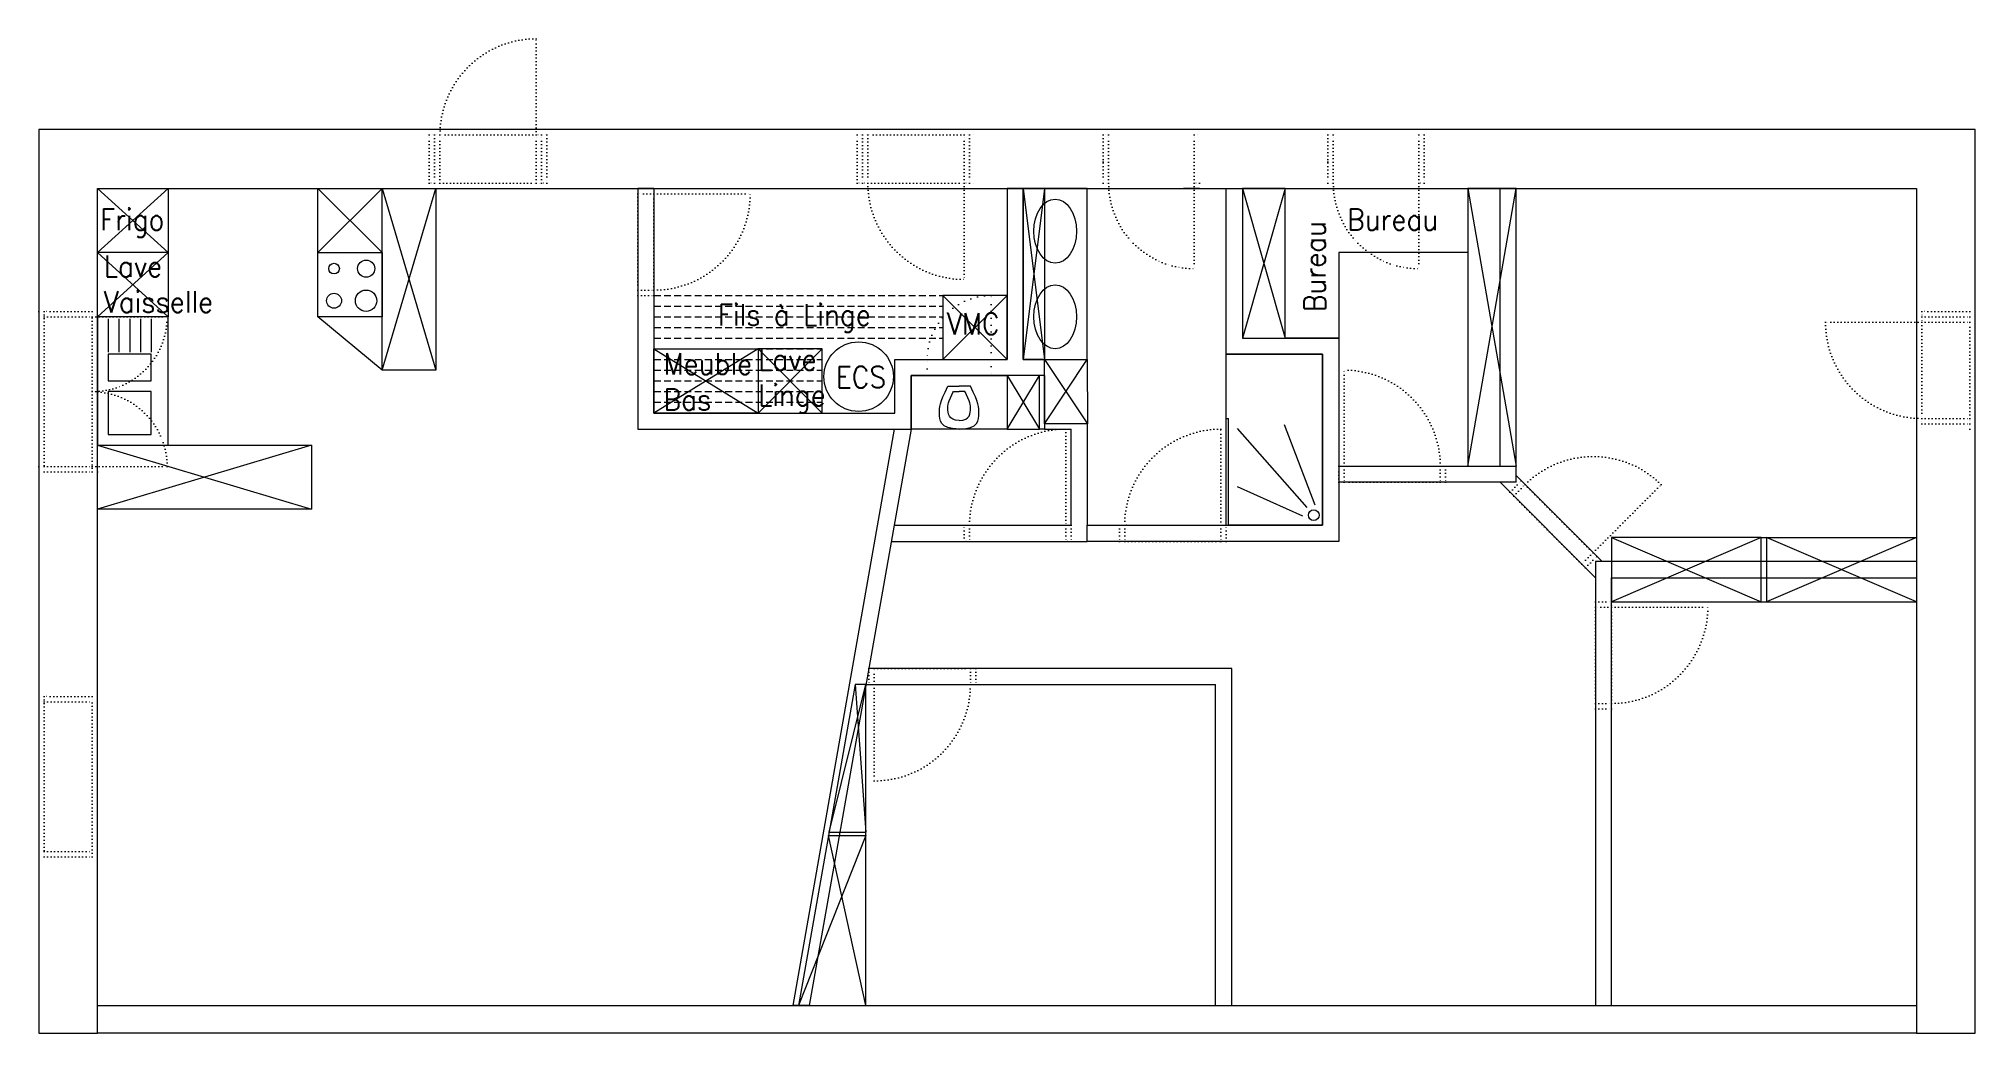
# Model space of a CAD drawing. Header units: centimetres. Extents: x -5 to 1805, y 0 to 930.
import ezdxf

# ---------------------------------------------------------------- set-up
doc = ezdxf.new("R2010")
doc.units = ezdxf.units.CM
for name, pattern in [('DASHED2', [9.525, 6.35, -3.175]), ('DOT', [6.35, 0, -6.35]), ('DOT2', [3.175, 0, -3.175])]:
    doc.linetypes.add(name, pattern=pattern)
doc.layers.add('MaisonInner', color=7, linetype='Continuous', lineweight=0, true_color=0xffffff)
doc.styles.add('textstyle12', font='standard')
doc.styles.add('textstyle13', font='standard')
doc.styles.add('textstyle14', font='standard')
doc.styles.add('textstyle15', font='standard')
doc.styles.add('textstyle16', font='standard')
doc.styles.add('textstyle17', font='standard')
doc.styles.add('textstyle18', font='standard')
doc.styles.add('textstyle19', font='standard')
doc.styles.add('textstyle20', font='standard')

msp = doc.modelspace()

# ---------------------------------------------------------------- linework, layer by layer
at = {"layer": 'MaisonInner', "color": 4, "linetype": 'DOT2', "true_color": 0x00ffff}
for p, q in [((460, 840), (460, 930)), ((360, 840), (365, 840)), ((360, 795), (360, 840)), ((365, 840), (365, 795)), ((370, 840), (365, 840)), ((370, 795), (370, 840)), ((460, 840), (370, 840)), ((460, 795), (460, 840)), ((465, 840), (460, 840)), ((465, 795), (465, 840)), ((465, 840), (470, 840)), ((470, 840), (470, 795)), ((760, 840), (765, 840)), ((760, 795), (760, 840)), ((765, 840), (765, 795)), ((765, 840), (770, 840)), ((770, 840), (770, 795)), ((860, 840), (770, 840)), ((860, 840), (865, 840)), ((860, 795), (860, 840)), ((865, 840), (865, 795)), ((865, 840), (870, 840)), ((990, 840), (990, 795)), ((995, 840), (990, 840)), ((995, 795), (995, 840)), ((1075, 795), (1075, 840)), ((1075, 840), (1080, 840)), ((1200, 840), (1200, 795)), ((1205, 840), (1200, 840)), ((1205, 795), (1205, 840)), ((1285, 795), (1285, 840)), ((1285, 840), (1290, 840)), ((1290, 840), (1290, 795)), ((990, 815), (990, 820)), ((1200, 815), (1200, 820)), ((365, 795), (360, 795)), ((365, 795), (370, 795)), ((370, 795), (460, 795)), ((460, 795), (465, 795)), ((470, 795), (465, 795)), ((765, 795), (760, 795)), ((770, 795), (765, 795)), ((770, 795), (860, 795)), ((865, 795), (860, 795)), ((860, 795), (860, 705)), ((865, 795), (870, 795)), ((990, 795), (995, 795)), ((1080, 795), (1075, 795)), ((1075, 795), (1075, 715)), ((1200, 795), (1205, 795)), ((1290, 795), (1285, 795)), ((1285, 795), (1285, 715)), ((-5, 675), (-5, 670)), ((45, 675), (0, 675)), ((0, 675), (0, 525)), ((0, 670), (45, 670)), ((45, 525), (45, 675)), ((45, 670), (115, 670)), ((50, 670), (50, 675)), ((1755, 675), (1755, 670)), ((1800, 675), (1755, 675)), ((1755, 670), (1800, 670)), ((1755, 670), (1755, 665)), ((1800, 670), (1800, 675)), ((1800, 665), (1800, 670)), ((1755, 665), (1665, 665)), ((1755, 665), (1800, 665)), ((1755, 665), (1755, 575)), ((1800, 575), (1800, 665)), ((1755, 575), (1800, 575)), ((1755, 575), (1755, 570)), ((1755, 570), (1800, 570)), ((1755, 570), (1755, 565)), ((1800, 570), (1800, 575)), ((1800, 565), (1800, 570)), ((-5, 530), (-5, 525)), ((0, 530), (45, 530)), ((0, 525), (45, 525)), ((45, 530), (115, 530)), ((50, 525), (50, 530)), ((45, 315), (0, 315)), ((0, 315), (0, 165)), ((0, 310), (45, 310)), ((45, 165), (45, 315)), ((0, 170), (45, 170)), ((0, 165), (45, 165))]:
    msp.add_line(p, q, dxfattribs=at)
at = {"layer": 'MaisonInner', "color": 0}
for p, q in [((1805, 845), (-5, 845)), ((-5, 845), (-5, 0)), ((1805, 0), (1805, 845)), ((50, 790), (1750, 790)), ((50, 0), (50, 790)), ((1750, 790), (1750, 0)), ((-5, 0), (50, 0)), ((1750, 0), (1805, 0))]:
    msp.add_line(p, q, dxfattribs=at)
at = {"layer": 'MaisonInner', "color": 9, "true_color": 0xc0c0c0}
for p, q in [((50, 730), (50, 790)), ((50, 790), (116, 790)), ((116, 790), (50, 730)), ((116, 730), (50, 790)), ((116, 790), (116, 730)), ((256, 790), (366, 790)), ((256, 670), (256, 790)), ((256, 790), (316, 730)), ((316, 790), (256, 730)), ((316, 620), (316, 790)), ((316, 790), (366, 620)), ((316, 620), (366, 790)), ((366, 790), (366, 620)), ((975, 790), (915, 790)), ((915, 790), (915, 630)), ((915, 790), (935, 790)), ((915, 630), (915, 790)), ((915, 790), (935, 630)), ((935, 790), (915, 630)), ((935, 790), (935, 630)), ((975, 630), (975, 790)), ((1160, 790), (1120, 790)), ((1120, 790), (1120, 650)), ((1160, 790), (1120, 650)), ((1120, 790), (1160, 650)), ((1160, 650), (1160, 790)), ((1160, 790), (1330.8, 790)), ((1160, 650), (1160, 790)), ((1375.8, 790), (1330.8, 790)), ((1330.8, 790), (1330.8, 530.2)), ((1330.8, 530.2), (1375.8, 790)), ((1330.8, 790), (1375.8, 530.2)), ((1375.8, 530.2), (1375.8, 790)), ((116, 730), (50, 730)), ((50, 670), (50, 730)), ((50, 730), (116, 670)), ((116, 730), (50, 670)), ((116, 730), (116, 670)), ((256, 730), (316, 730)), ((256, 670), (256, 730)), ((316, 730), (316, 670)), ((1330.8, 730), (1210, 730)), ((1210, 730), (1210, 650)), ((900, 690), (840, 690)), ((840, 690), (840, 630)), ((840, 690), (900, 630)), ((900, 690), (840, 630)), ((900, 630), (900, 690)), ((116, 670), (50, 670)), ((116, 670), (50, 670)), ((50, 670), (50, 550)), ((116, 550), (116, 670)), ((316, 670), (256, 670)), ((316, 620), (256, 670)), ((60, 668), (60, 637)), ((70, 668), (70, 637)), ((80, 668), (80, 637)), ((90, 668), (90, 637)), ((100, 668), (100, 637)), ((100, 635), (60, 635)), ((60, 635), (60, 610)), ((100, 610), (100, 635)), ((570, 640), (667.3, 640)), ((570, 580), (570, 640)), ((570, 640), (667.3, 580)), ((667.3, 640), (570, 580)), ((727.3, 640), (667.3, 640)), ((667.3, 640), (667.3, 580)), ((727.3, 580), (667.3, 640)), ((727.3, 640), (667.3, 580)), ((667.3, 640), (667.3, 580)), ((727.3, 580), (727.3, 640)), ((1105, 575), (1105, 635)), ((1105, 635), (1195, 635)), ((1120, 650), (1160, 650)), ((1210, 650), (1160, 650)), ((1195, 635), (1195, 475)), ((366, 620), (316, 620)), ((840, 630), (900, 630)), ((915, 630), (975, 630)), ((935, 630), (915, 630)), ((935, 630), (975, 630)), ((935, 570), (935, 630)), ((935, 630), (975.1, 570)), ((935, 570), (975, 630)), ((975, 630), (975.1, 570)), ((60, 610), (100, 610)), ((100, 600), (60, 600)), ((60, 600), (60, 560)), ((100, 560), (100, 600)), ((810.3, 615), (900.3, 615)), ((810.3, 565), (810.3, 615)), ((844.8, 605), (855.3, 605)), ((849.9, 600), (855.3, 600)), ((865.8, 605), (855.3, 605)), ((860.7, 600), (855.3, 600)), ((900.3, 615), (900.3, 565)), ((930.3, 615), (900.3, 615)), ((900.3, 615), (930.3, 565)), ((900.3, 565), (930.3, 615)), ((930.3, 565), (930.3, 615)), ((667.3, 580), (570, 580)), ((667.3, 580), (727.3, 580)), ((900.3, 565), (810.3, 565)), ((900.3, 565), (930.3, 565)), ((975.1, 570), (935, 570)), ((1105, 475), (1105, 575)), ((1105, 575), (1107, 575)), ((1107, 475), (1107, 575)), ((1180.4, 491.5), (1115.4, 565.5)), ((1187.9, 493.9), (1159.5, 569)), ((50, 550), (116, 550)), ((50, 490), (50, 550)), ((50, 550), (250, 550)), ((250, 550), (50, 490)), ((50, 550), (250, 490)), ((60, 560), (100, 560)), ((250, 550), (250, 490)), ((1330.8, 530.2), (1375.8, 530.2)), ((1176.4, 483.4), (1115.3, 511)), ((250, 490), (50, 490)), ((1195, 475), (1107, 475)), ((1465, 463.5), (1465, 403.5)), ((1605, 463.5), (1465, 463.5)), ((1465, 463.5), (1605, 403.5)), ((1605, 463.5), (1465, 403.5)), ((1605, 403.5), (1605, 463.5)), ((1605, 463.5), (1610, 463.5)), ((1610, 463.5), (1750, 463.5)), ((1610, 463.5), (1610, 403.5)), ((1750, 403.5), (1610, 463.5)), ((1750, 463.5), (1610, 403.5)), ((1465, 403.5), (1605, 403.5)), ((1605, 403.5), (1610, 403.5)), ((1610, 403.5), (1750, 403.5)), ((758, 326), (705.1, 26)), ((733.7, 188.1), (768.1, 326)), ((768.1, 326), (758, 326)), ((758.1, 326), (768.1, 188.1)), ((768.1, 26), (768.1, 326)), ((768.1, 185.1), (705.1, 26)), ((733.1, 188.1), (768.1, 188.1)), ((733.1, 185.1), (768.1, 185.1)), ((768.1, 26), (733.1, 185.1)), ((705.1, 26), (768.1, 26))]:
    msp.add_line(p, q, dxfattribs=at)
at = {"layer": 'MaisonInner', "color": 56, "true_color": 0x808000}
for p, q in [((570, 790), (555, 790)), ((555, 790), (555, 625)), ((570, 790), (570, 640)), ((915, 790), (900, 790)), ((900, 790), (900, 630)), ((915, 630), (915, 790)), ((1080, 790), (1065, 790)), ((1105, 635), (1105, 790)), ((1120, 790), (1120, 650)), ((1375.8, 790), (1360.8, 790)), ((1360.8, 530.2), (1360.8, 790)), ((1375.8, 515.2), (1375.8, 790)), ((570, 640), (570, 580)), ((1195, 635), (1105, 635)), ((1120, 650), (1210, 650)), ((1195, 475), (1195, 635)), ((1210, 650), (1210, 460)), ((555, 625), (555, 565)), ((795.3, 580), (795.3, 630)), ((795.3, 630), (900, 630)), ((915, 630), (975, 630)), ((935, 615), (935, 630)), ((810.3, 615), (810.3, 565)), ((935, 615), (810.3, 615)), ((930.3, 565), (930.3, 615)), ((935, 615), (935, 565)), ((570, 580), (795.3, 580)), ((555, 565), (795.3, 565)), ((700, 26), (795, 565)), ((810.3, 565), (715.2, 26)), ((795, 565), (810.3, 565)), ((935, 565), (930.3, 565)), ((975.1, 570), (935, 570)), ((935, 565), (960, 565)), ((960, 475), (960, 565)), ((975, 565), (975, 475)), ((975.1, 565), (975.1, 570)), ((1210, 530.2), (1360.8, 530.2)), ((1375.8, 515.2), (1210, 515.2)), ((1360.8, 515.2), (1450, 426)), ((1375.8, 521.5), (1456.2, 441)), ((794.4, 475), (960, 475)), ((975, 475), (1195, 475)), ((975, 460), (975, 475)), ((791.8, 460), (975, 460)), ((1210, 460), (975, 460)), ((1450, 441), (1450, 26)), ((1750, 441), (1450, 441)), ((1465, 26), (1465, 426)), ((1465, 426), (1750, 426)), ((768.1, 326), (1095, 326)), ((1110, 341), (770.8, 341)), ((1095, 26), (1095, 326)), ((1110, 26), (1110, 341)), ((715.2, 26), (700, 26)), ((1450, 26), (1465, 26))]:
    msp.add_line(p, q, dxfattribs=at)
at = {"layer": 'MaisonInner', "color": 146, "linetype": 'DOT2', "true_color": 0x00557f}
for p, q in [((555, 790), (570, 790)), ((555, 785), (555, 790)), ((570, 785), (555, 785)), ((555, 785), (555, 695)), ((570, 790), (570, 785)), ((570, 695), (570, 785)), ((570, 785), (660, 785)), ((555, 695), (570, 695)), ((555, 695), (555, 690)), ((555, 690), (570, 690)), ((570, 690), (570, 695)), ((1215, 530.2), (1215, 620.2)), ((955, 565), (955, 475)), ((1100, 475), (1100, 565)), ((1210, 530.2), (1215, 530.2)), ((1210, 515.2), (1210, 530.2)), ((1215, 530.2), (1215, 515.2)), ((1215, 530.2), (1305, 530.2)), ((1305, 530.2), (1305, 515.2)), ((1305, 530.2), (1310, 530.2)), ((1310, 530.2), (1310, 515.2)), ((1215, 515.2), (1210, 515.2)), ((1305, 515.2), (1215, 515.2)), ((1310, 515.2), (1305, 515.2)), ((1370, 506), (1380.6, 516.6)), ((1373.6, 502.4), (1384.2, 513.1)), ((1380.6, 516.6), (1384.2, 513.1)), ((1384.2, 513.1), (1447.8, 449.4)), ((1447.8, 449.4), (1511.4, 513.1)), ((1373.6, 502.4), (1370, 506)), ((1437.2, 438.8), (1373.6, 502.4)), ((860, 475), (865, 475)), ((860, 460), (860, 475)), ((865, 475), (865, 460)), ((865, 475), (955, 475)), ((955, 475), (955, 460)), ((955, 475), (960, 475)), ((960, 475), (960, 460)), ((1010, 475), (1005, 475)), ((1005, 475), (1005, 460)), ((1100, 475), (1010, 475)), ((1010, 475), (1010, 460)), ((1105, 475), (1100, 475)), ((1100, 475), (1100, 460)), ((1105, 460), (1105, 475)), ((865, 460), (860, 460)), ((955, 460), (865, 460)), ((960, 460), (955, 460)), ((1005, 460), (1010, 460)), ((1010, 460), (1100, 460)), ((1100, 460), (1105, 460)), ((1447.8, 449.4), (1437.2, 438.8)), ((1437.2, 438.8), (1440.7, 435.3)), ((1440.7, 435.3), (1451.3, 445.9)), ((1451.3, 445.9), (1447.8, 449.4)), ((1450, 403.5), (1465, 403.5)), ((1450, 398.5), (1450, 403.5)), ((1465, 398.5), (1450, 398.5)), ((1450, 398.5), (1450, 308.5)), ((1465, 403.5), (1465, 398.5)), ((1465, 308.5), (1465, 398.5)), ((1465, 398.5), (1555, 398.5)), ((770.8, 341), (770.8, 326)), ((775.8, 341), (770.8, 341)), ((770.8, 326), (775.8, 326)), ((775.8, 326), (775.8, 341)), ((775.8, 341), (865.8, 341)), ((865.8, 326), (775.8, 326)), ((775.8, 326), (775.8, 236)), ((865.8, 341), (865.8, 326)), ((865.8, 341), (870.8, 341)), ((870.8, 326), (865.8, 326)), ((870.8, 341), (870.8, 326)), ((1450, 308.5), (1465, 308.5)), ((1450, 308.5), (1450, 303.5)), ((1465, 303.5), (1465, 308.5)), ((1450, 303.5), (1465, 303.5))]:
    msp.add_line(p, q, dxfattribs=at)
at = {"layer": 'MaisonInner', "color": 9, "linetype": 'DASHED2', "true_color": 0xc0c0c0}
for p, q in [((570, 690), (840, 690)), ((570, 680), (840, 680)), ((570, 670), (840, 670)), ((570, 660), (840, 660)), ((570, 650), (840, 650)), ((570, 640), (727.3, 640)), ((570, 630), (727.3, 630)), ((570, 620), (727.3, 620)), ((570, 610), (727.3, 610)), ((570, 600), (727.3, 600)), ((570, 590), (727.3, 590))]:
    msp.add_line(p, q, dxfattribs=at)
at = {"layer": 'MaisonInner', "color": 146, "linetype": 'DOT', "true_color": 0x00557f}
for p, q in [((885.3, 630), (885.3, 690)), ((825.3, 630), (885.3, 630)), ((825.3, 615), (825.3, 630)), ((885.3, 630), (885.3, 615)), ((885.3, 615), (825.3, 615))]:
    msp.add_line(p, q, dxfattribs=at)
at = {"layer": 'MaisonInner', "color": 253, "true_color": 0xa0a0a4}
for p, q in [((50, 0), (50, 26)), ((50, 26), (1750, 26)), ((1750, 26), (1750, 0)), ((1750, 0), (50, 0))]:
    msp.add_line(p, q, dxfattribs=at)
at = {"layer": 'MaisonInner', "color": 9, "true_color": 0xc0c0c0}
for centre, radius in [((271, 715), 5), ((301, 715), 8), ((271, 685), 7), ((301, 685), 10), ((761.3, 614), 32.5), ((1186.7, 484.5), 5)]:
    msp.add_circle(centre, radius, dxfattribs=at)
at = {"layer": 'MaisonInner', "color": 4, "linetype": 'DOT2', "true_color": 0x00ffff}
for centre, radius, start, end in [((460, 840), 90, 90, 180), ((860, 795), 90, 180, 270), ((1075, 795), 80, 180, 270), ((1285, 795), 80, 180, 270), ((45, 670), 70, 270, 0), ((1755, 665), 90, 180, 270), ((45, 530), 70, 0, 90)]:
    msp.add_arc(centre, radius, start, end, dxfattribs=at)
at = {"layer": 'MaisonInner', "color": 146, "linetype": 'DOT2', "true_color": 0x00557f}
for centre, start, end in [((570, 785), 270, 0), ((1215, 530.2), 0, 90), ((955, 475), 90, 180), ((1100, 475), 90, 180), ((1447.8, 449.4), 45, 135), ((1465, 398.5), 270, 0), ((775.8, 326), 270, 0)]:
    msp.add_arc(centre, 90, start, end, dxfattribs=at)
at = {"layer": 'MaisonInner', "color": 146, "linetype": 'DOT', "true_color": 0x00557f}
msp.add_arc((885.3, 630), 60, 90, 180, dxfattribs=at)
at = {"layer": 'MaisonInner', "color": 9, "true_color": 0xc0c0c0}
for centre in [(945, 750), (945, 670)]:
    msp.add_ellipse(centre, major_axis=(0, 30), ratio=0.666667, dxfattribs=at)
for points in [[(855.3, 565), (836.8, 565), (836.8, 582.6), (836.8, 589), (844.8, 605)], [(855.3, 573), (844.8, 573), (844.8, 587.6), (844.8, 589), (849.9, 600), (849.9, 600)], [(855.3, 565), (873.8, 565), (873.8, 582.6), (873.8, 589), (865.8, 605)], [(855.3, 573), (865.8, 573), (865.8, 587.6), (865.8, 589), (860.7, 600), (860.7, 600)]]:
    msp.add_open_spline(points, degree=3, dxfattribs=at)

# ---------------------------------------------------------------- texts
at = {"layer": 'MaisonInner', "color": 9, "true_color": 0xc0c0c0, "char_height": 20, "attachment_point": 1}
for s, insert, width, style in [('Frigo', (52.3, 770.9), 60, 'textstyle13'), ('Bureau', (1217.9, 770.9), 86.667, 'textstyle15'), ('Lave\\PVaisselle', (55.7, 727.2), 115.556, 'textstyle14'), ('Fils à Linge', (629.7, 681.8), 154.444, 'textstyle20'), ('VMC', (843.8, 673.4), 48.889, 'textstyle12'), ('Meuble\\PBas', (579, 635.9), 84.444, 'textstyle19'), ('Lave\\PLinge', (667.3, 640), 62.222, 'textstyle18'), ('ECS', (740.1, 623.6), 42.222, 'textstyle17')]:
    msp.add_mtext(s, dxfattribs=dict(at, insert=insert, width=width, style=style))
at = {"layer": 'MaisonInner', "color": 9, "true_color": 0xc0c0c0, "insert": (1177.8, 674.5), "char_height": 20, "width": 86.667, "attachment_point": 1, "rotation": 90, "style": 'textstyle16'}
msp.add_mtext('Bureau', dxfattribs=at)

doc.saveas('drawing.dxf')
